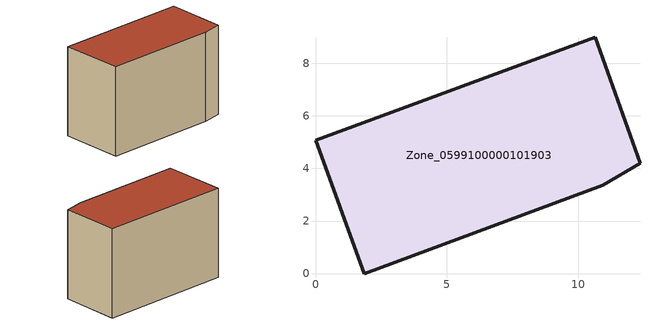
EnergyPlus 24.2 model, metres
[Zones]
Zone_0599100000101903
 floor ground (C_G): 12.35,4.21 10.94,3.36 1.86,0 0,5.07 10.65,8.99 z0.54
 wall outside (C_F): 12.35,4.21 10.65,8.99 0,5.07 1.86,0 10.94,3.36 12.35,4.21 z0.54:8.1
 roof outside (C_R): 10.94,3.36 12.35,4.21 10.65,8.99 0,5.07 1.86,0 z8.1
[BUILDING]
Pand.0599100000101903: North Axis=0; Terrain=City; Loads Convergence Tolerance Value=0.04; Temperature Convergence Tolerance Value=0.4; Solar Distribution=FullExterior; Maximum Number of Warmup Days=25; Minimum Number of Warmup Days=1
[Site:Location]
Rotterdam.The.Hague.AP_ZH_NLD Design_Conditions: Latitude=51.96; Longitude=4.45; Time Zone=1; Elevation=-4.5
[SITE:GROUNDTEMPERATURE:BUILDINGSURFACE]
18, 18, 18, 18, 18, 18, 18, 18, 18, 18, 18, 18
[MATERIAL] Thermal Absorptance=0.9; Solar Absorptance=0.7; Visible Absorptance=0.7
Name | Roughness | Thickness | Conductivity | Density | Specific Heat
G.TI.1975-1991 | MediumSmooth | 0.15 | 0.288461 | 540 | 1210
F.TI.1975-1991 | Rough | 0.3 | 0.230769 | 1920 | 840
R.TI.1975-1991 | MediumRough | 0.2 | 0.153846 | 1500 | 1000
[CONSTRUCTION]
C_G: G.TI.1975-1991
C_F: F.TI.1975-1991
C_R: R.TI.1975-1991
[ZONE]
Zone_0599100000101903: Type=1; Multiplier=1; Ceiling Height=Autocalculate; Volume=Autocalculate; Floor Area=autocalculate; Part of Total Floor Area=Yes
[ZONEINFILTRATION:DESIGNFLOWRATE]
Infil_Zone_0599100000101903: Zone or ZoneList or Space or SpaceList=Zone_0599100000101903; Schedule=AlwaysOn; Design Flow Rate Calculation Method=Flow/Area; Flow Rate per Floor Area=0.003; Constant Term Coefficient=1; Temperature Term Coefficient=0; Velocity Term Coefficient=0; Velocity Squared Term Coefficient=0
[HVACTEMPLATE:ZONE:IDEALLOADSAIRSYSTEM]
Zone_0599100000101903: Maximum Heating Supply Air Temperature=50; Minimum Cooling Supply Air Temperature=13; Maximum Heating Supply Air Humidity Ratio=0.0156; Minimum Cooling Supply Air Humidity Ratio=0.0077; Heating Limit=NoLimit; Cooling Limit=NoLimit; Dehumidification Control Type=ConstantSensibleHeatRatio; Cooling Sensible Heat Ratio=0.7; Dehumidification Setpoint=60; Humidification Control Type=None; Humidification Setpoint=30; Outdoor Air Method=None; Outdoor Air Flow Rate per Person=0.00944; Outdoor Air Flow Rate per Zone Floor Area=0; Outdoor Air Flow Rate per Zone=0; Demand Controlled Ventilation Type=None; Outdoor Air Economizer Type=NoEconomizer; Heat Recovery Type=None; Sensible Heat Recovery Effectiveness=0.7; Latent Heat Recovery Effectiveness=0.65
[ZONECONTROL:THERMOSTAT]
ThermostatControl_Zone_0599100000101903: Zone or ZoneList=Zone_0599100000101903; Control Type Schedule=DualSetpointControlType; Control 1=Thermostat_Zone_0599100000101903; Temperature Difference Between Cutout And Setpoint=0
[THERMOSTATSETPOINT:DUALSETPOINT]
Thermostat_Zone_0599100000101903: Heating Setpoint Temperature Schedule=HeatingSetpoint_Zone_0599100000101903; Cooling Setpoint Temperature Schedule=CoolingSetpoint_Zone_0599100000101903
[SCHEDULE:COMPACT]
HeatingSetpoint_Zone_0599100000101903: Through: 12/31, For: AllDays, Until: 24:00, 21
CoolingSetpoint_Zone_0599100000101903: Through: 12/31, For: AllDays, Until: 24:00, 24
DualSetpointControlType: Through: 12/31, For: AllDays, Until: 24:00, 4
AlwaysOn: Through: 12/31, For: AllDays, Until: 24:00, 1
